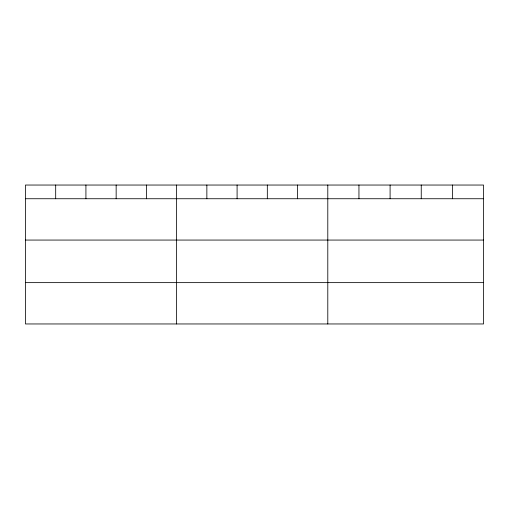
<?xml version="1.0" encoding="UTF-8"?>
<svg xmlns="http://www.w3.org/2000/svg" width="509" height="509" viewBox="0 0 509 509"><rect width="100%" height="100%" fill="white"/><g stroke="black" fill="none" stroke-linecap="round" stroke-linejoin="round"><path stroke-width="0.76" d="M483.55 198.739L483.55 323.959L25.45 323.959L25.45 185.041L483.55 185.041L483.55 198.739L25.45 198.739M25.45 240.063L483.55 240.063M25.45 282.635L483.55 282.635M452.399 185.041L452.399 198.739M421.248 185.041L421.248 198.739M390.098 185.041L390.098 198.739M358.947 185.041L358.947 198.739M327.796 185.041L327.796 323.959M297.561 185.041L297.561 198.739M267.327 185.041L267.327 198.739M237.092 185.041L237.092 198.739M206.858 185.041L206.858 198.739M176.623 185.041L176.623 323.959M146.388 185.041L146.388 198.739M116.154 185.041L116.154 198.739M85.919 185.041L85.919 198.739M55.685 185.041L55.685 198.739"/></g></svg>
